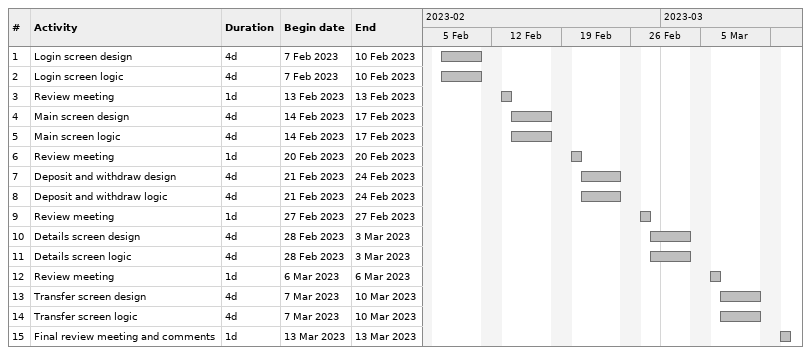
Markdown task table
| ID | Task | Duration | Start | Finish |
|---|---|---|---|---|
| 1 | Login screen design | 4d | 2023-02-07 | 2023-02-10 |
| 2 | Login screen logic | 4d | 2023-02-07 | 2023-02-10 |
| 3 | Review meeting | 1d | 2023-02-13 | 2023-02-13 |
| 4 | Main screen design | 4d | 2023-02-14 | 2023-02-17 |
| 5 | Main screen logic | 4d | 2023-02-14 | 2023-02-17 |
| 6 | Review meeting | 1d | 2023-02-20 | 2023-02-20 |
| 7 | Deposit and withdraw design | 4d | 2023-02-21 | 2023-02-24 |
| 8 | Deposit and withdraw logic | 4d | 2023-02-21 | 2023-02-24 |
| 9 | Review meeting | 1d | 2023-02-27 | 2023-02-27 |
| 10 | Details screen design | 4d | 2023-02-28 | 2023-03-03 |
| 11 | Details screen logic | 4d | 2023-02-28 | 2023-03-03 |
| 12 | Review meeting | 1d | 2023-03-06 | 2023-03-06 |
| 13 | Transfer screen design | 4d | 2023-03-07 | 2023-03-10 |
| 14 | Transfer screen logic | 4d | 2023-03-07 | 2023-03-10 |
| 15 | Final review meeting and comments | 1d | 2023-03-13 | 2023-03-13 |
